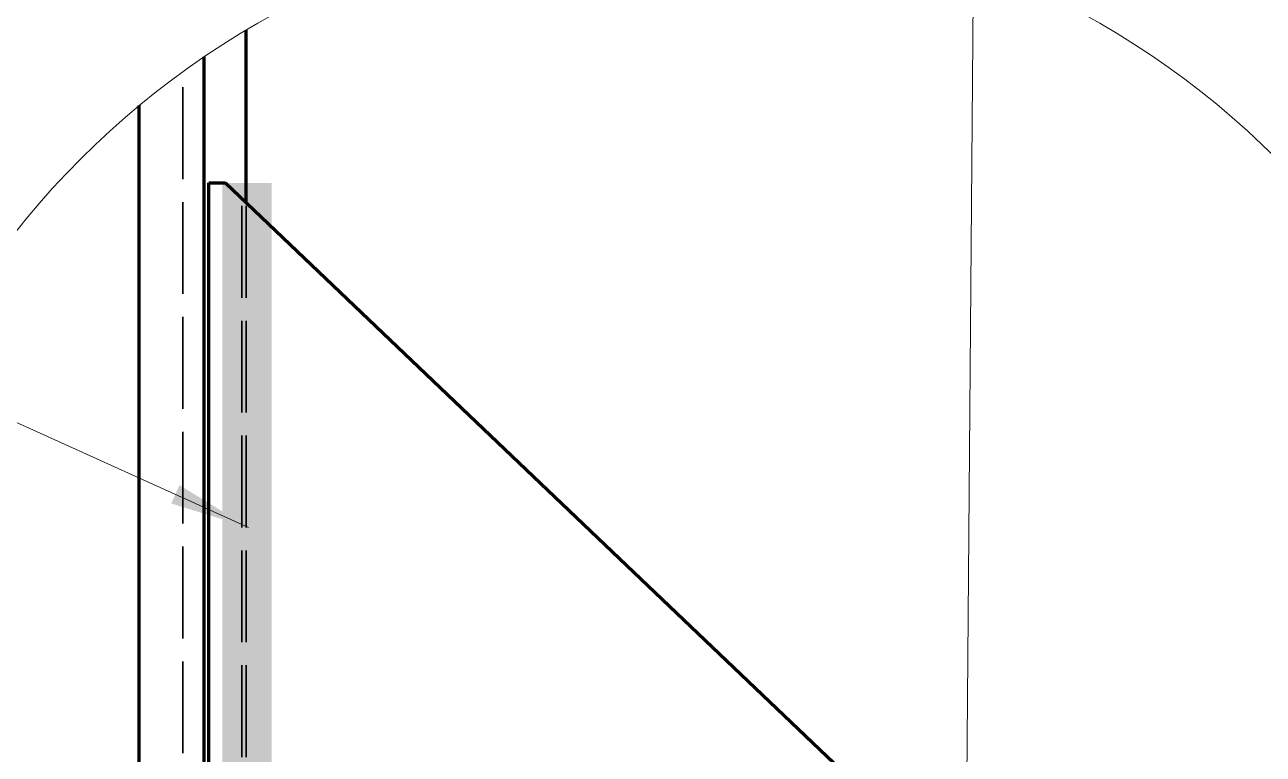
# Model space of a CAD drawing. Header units: millimetres. Extents: x 0 to 2382, y 0 to 420.
# Drawn here: x 1144.7 to 1198.6, y 240.6 to 272.4 of the extents above; entities that cross this region are included whole.
import ezdxf

# ---------------------------------------------------------------- set-up
doc = ezdxf.new("R2010")
doc.units = ezdxf.units.MM
doc.linetypes.add('IRAM-E-TRAZOS', pattern=[5, 4, -1])
for name, color, linetype, lineweight in [('01-VISIBLE', 7, 'CONTINUOUS', 70), ('02-OCULTA', 4, 'IRAM-E-TRAZOS', 35), ('05-RAYADO', 8, 'CONTINUOUS', 18), ('08-FINA', 5, 'CONTINUOUS', 18), ('12-SOLDADURA', 6, 'CONTINUOUS', 18)]:
    doc.layers.add(name, color=color, linetype=linetype, lineweight=lineweight)

msp = doc.modelspace()

# ---------------------------------------------------------------- hatches: boundary and pattern name
at = {"layer": '05-RAYADO'}
h = msp.add_hatch(color=7, dxfattribs=at)
h.dxf.hatch_style = 1
h.paths.add_polyline_path([(1155.436, 215.5), (1155.436, 265.5), (1153.286, 265.5), (1153.286, 215.5)])
at = {"layer": '08-FINA'}
h = msp.add_hatch(color=7, dxfattribs=at)
h.dxf.hatch_style = 1
h.paths.add_polyline_path([(1154.436, 250.5), (1151.427, 252.341), (1151.067, 251.544)])

# ---------------------------------------------------------------- linework, layer by layer
at = {"layer": '01-VISIBLE'}
for points in [[(1154.332, 264.646), (1154.332, 272.152)], [(1152.503, 210.012), (1152.503, 270.988)], [(1149.675, 212.132), (1149.675, 268.868)], [(1152.7, 265.5), (1153.436, 265.5)], [(1152.7, 215.5), (1152.7, 265.5)], [(1153.436, 265.5), (1183.367, 236.969)]]:
    msp.add_lwpolyline(points, dxfattribs=at)
at = {"layer": '02-OCULTA'}
for points in [[(1151.568, 210.667), (1151.568, 270.333)], [(1152.7, 265.5), (1152.823, 265.5), (1152.946, 265.5), (1153.068, 265.5), (1153.191, 265.5), (1153.313, 265.5), (1153.436, 265.5)], [(1154.148, 264.821), (1154.03, 264.934), (1153.911, 265.047), (1153.792, 265.16), (1153.673, 265.274), (1153.555, 265.387), (1153.436, 265.5)], [(1154.148, 215.5), (1154.148, 264.821)], [(1154.148, 264.821), (1183.367, 236.969)], [(1154.332, 215.5), (1154.332, 264.646)]]:
    msp.add_lwpolyline(points, dxfattribs=at)
at = {"layer": '08-FINA'}
msp.add_line((1185.623, 228), (1186.058, 282.333), dxfattribs=at)
msp.add_circle((1173.167, 240.5), 36.833, dxfattribs=at)
at = {"layer": '12-SOLDADURA'}
msp.add_line((1132.333, 260.5), (1154.436, 250.5), dxfattribs=at)

doc.saveas('drawing.dxf')
